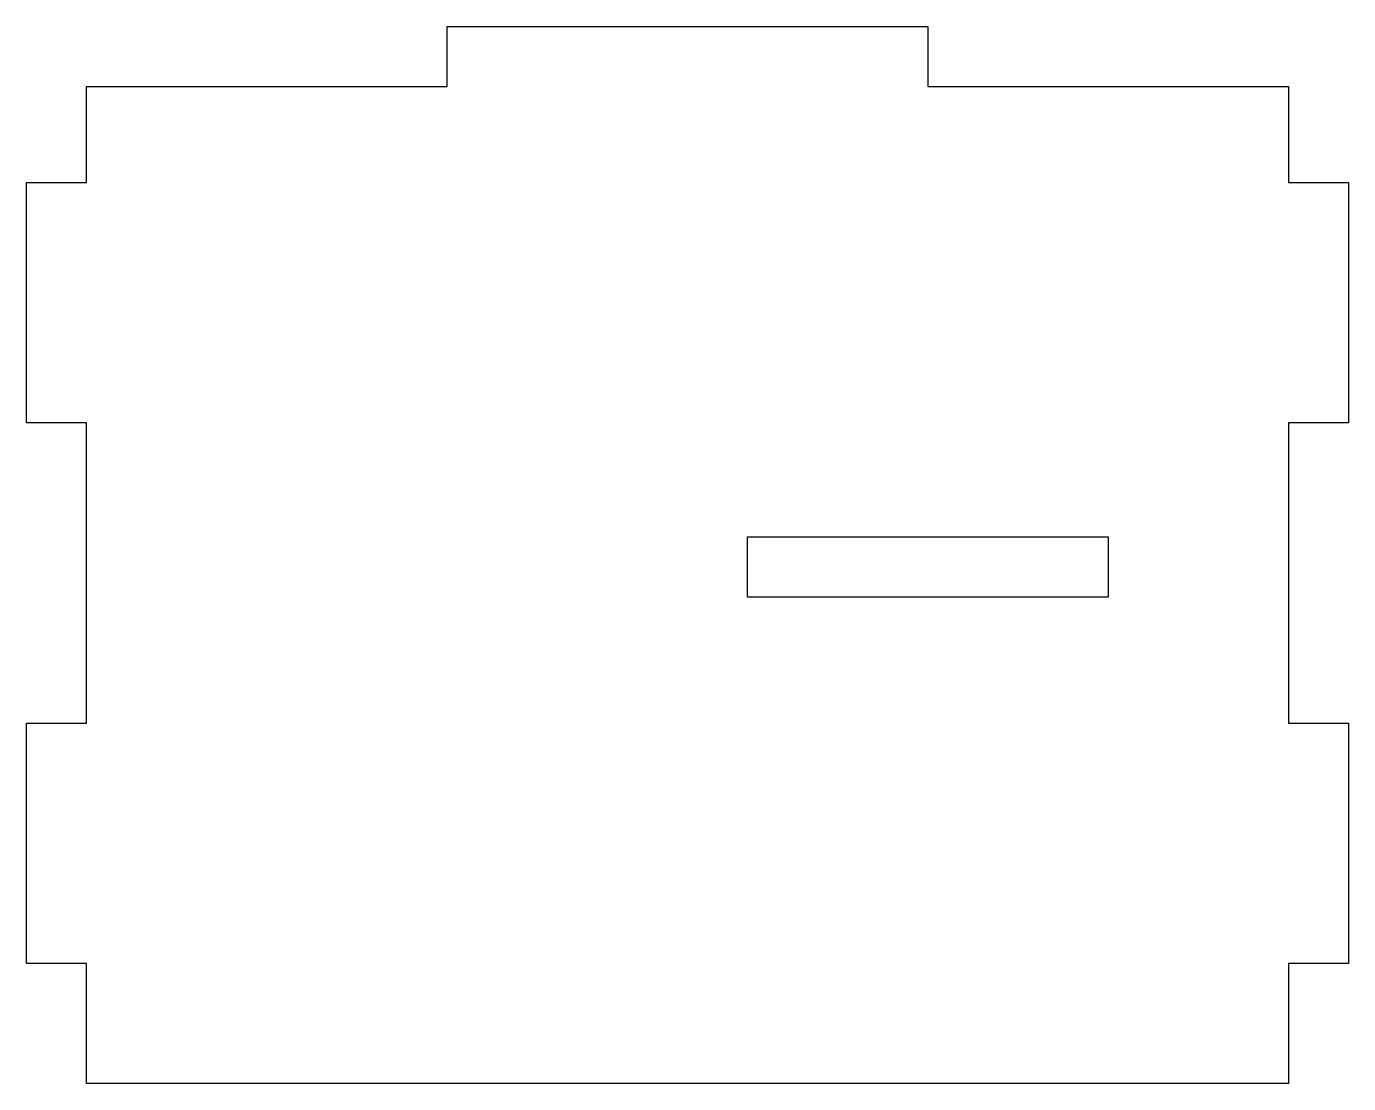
# Model space of a CAD drawing. Header units: millimetres. Extents: x -105 to 5, y 0 to 88.
import ezdxf

# ---------------------------------------------------------------- set-up
doc = ezdxf.new("R2010")
doc.units = ezdxf.units.MM

msp = doc.modelspace()

# ---------------------------------------------------------------- linework, layer by layer
at = {"color": 7, "linetype": 'Continuous', "lineweight": 25}
for p, q in [((-70, 83), (-70, 88)), ((-70, 88), (-30, 88)), ((-30, 88), (-30, 83)), ((-100, 75), (-100, 83)), ((-100, 83), (-70, 83)), ((-30, 83), (0, 83)), ((0, 83), (0, 75)), ((-105, 55), (-105, 75)), ((-105, 75), (-100, 75)), ((0, 75), (5, 75)), ((5, 75), (5, 55)), ((-100, 55), (-105, 55)), ((-100, 30), (-100, 55)), ((5, 55), (0, 55)), ((0, 55), (0, 30)), ((-45, 45.5), (-15, 45.5)), ((-45, 40.5), (-45, 45.5)), ((-15, 45.5), (-15, 40.5)), ((-15, 40.5), (-45, 40.5)), ((-105, 10), (-105, 30)), ((-105, 30), (-100, 30)), ((0, 30), (5, 30)), ((5, 30), (5, 10)), ((-100, 10), (-105, 10)), ((-100, 0), (-100, 10)), ((5, 10), (0, 10)), ((0, 10), (0, 0)), ((0, 0), (-100, 0))]:
    msp.add_line(p, q, dxfattribs=at)

doc.saveas('drawing.dxf')
